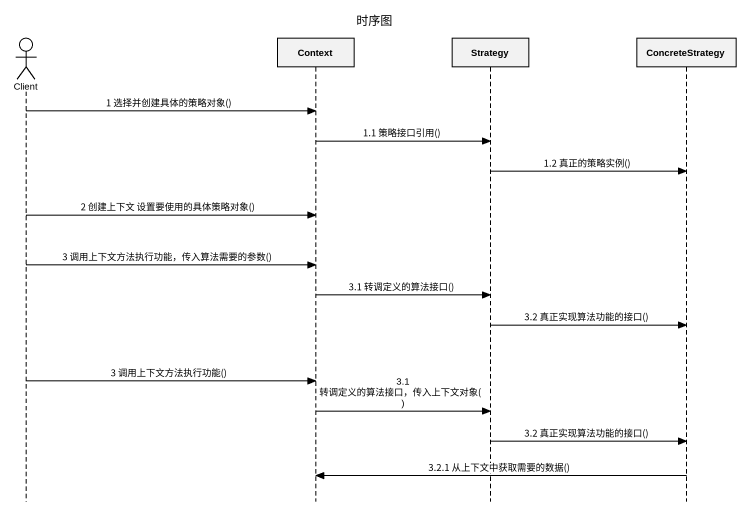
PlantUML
@startuml
title 时序图
hide footbox
actor Client
participant Context
participant Strategy
participant ConcreteStrategy

Client -> Context : 1 选择并创建具体的策略对象()
Context -> Strategy : 1.1 策略接口引用()
Strategy -> ConcreteStrategy : 1.2 真正的策略实例()
Client -> Context : 2 创建上下文 设置要使用的具体策略对象()
Client -> Context : 3 调用上下文方法执行功能，传入算法需要的参数()
Context -> Strategy : 3.1 转调定义的算法接口()
Strategy -> ConcreteStrategy : 3.2 真正实现算法功能的接口()
Client -> Context : 3 调用上下文方法执行功能()
Context -> Strategy : 3.1 转调定义的算法接口，传入上下文对象()
Strategy -> ConcreteStrategy : 3.2 真正实现算法功能的接口()
ConcreteStrategy -> Context : 3.2.1 从上下文中获取需要的数据()
@enduml
